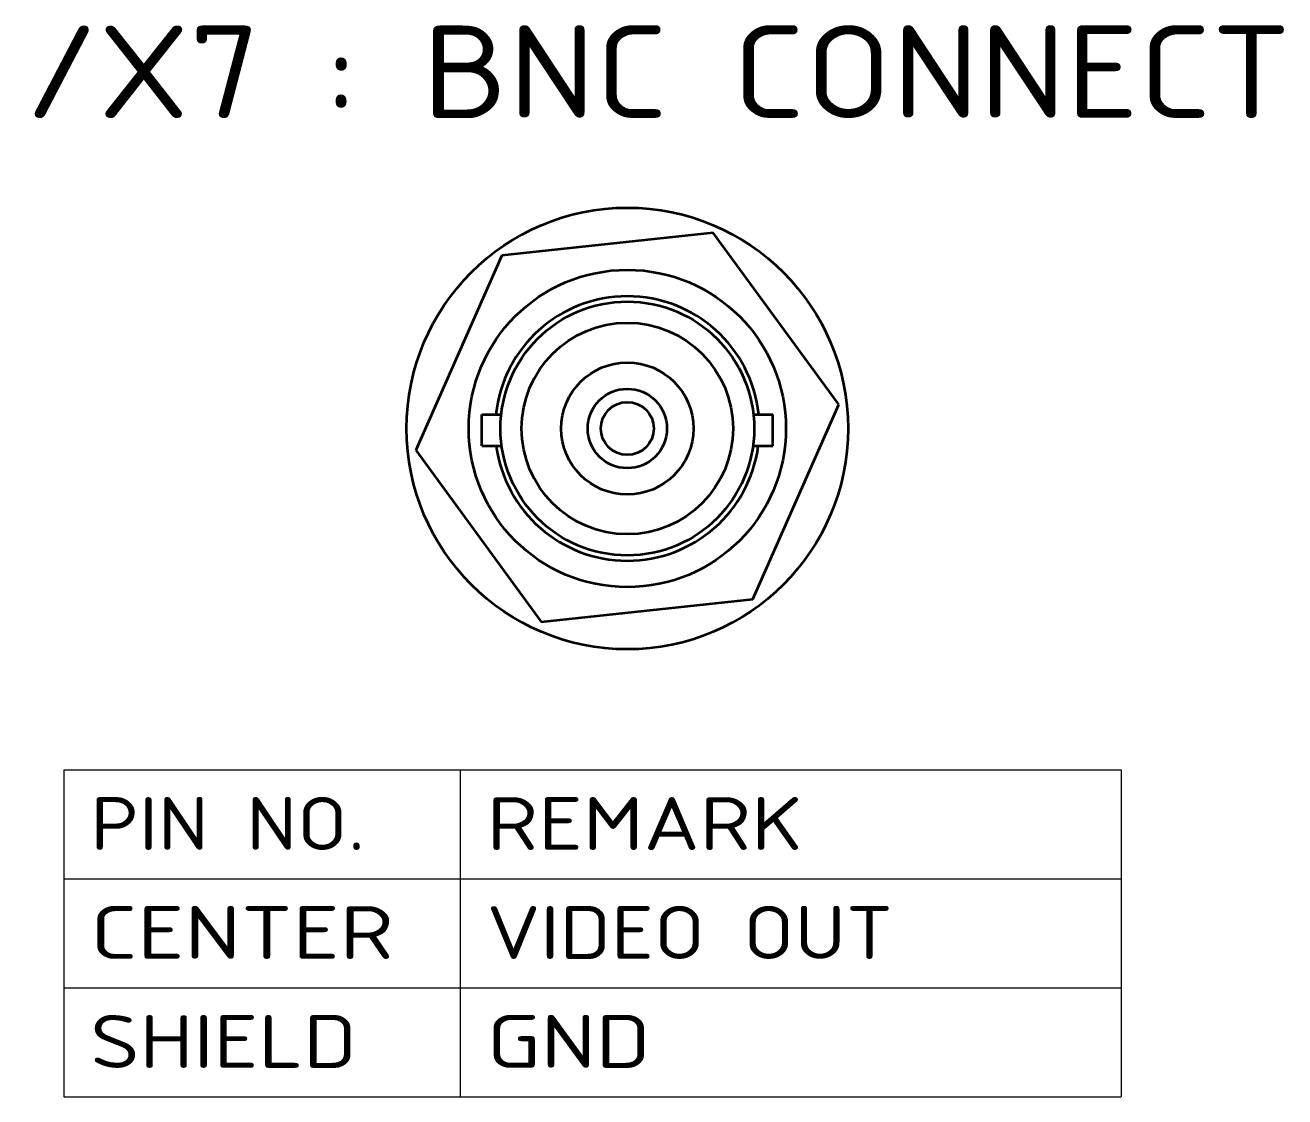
# Model space of a CAD drawing. Extents: x 23 to 417, y 3 to 294.
# Drawn here: x 280.5 to 328.17, y 56.23 to 96.75 of the extents above; entities that cross this region are included whole.
import ezdxf
from ezdxf.enums import TextEntityAlignment as Align

# ---------------------------------------------------------------- set-up
doc = ezdxf.new("R2010")
doc.units = 0
doc.layers.get('0').update_dxf_attribs({"lineweight": 13})
doc.styles.get("Standard").update_dxf_attribs({"font": 'isocp.shx'})

# ---------------------------------------------------------------- blocks, each defined once
blk = doc.blocks.new('BLOCK2337')
at = {"color": 7, "lineweight": 13}
blk.add_text('X6/X7 : BNC CONNECTOR', height=3.5, dxfattribs=at).set_placement((0, 5.574), (60.586, 5.574), align=Align.FIT)
blk = doc.blocks.new('BLOCK2338')
at = {"color": 7, "lineweight": 13}
for p, q in [((7.69, -19.076), (47.69, -19.076)), ((7.69, -23.198), (47.69, -23.198)), ((7.69, -27.319), (47.69, -27.319)), ((7.69, -31.44), (47.69, -31.44))]:
    blk.add_line(p, q, dxfattribs=at)
at = {"color": 7, "lineweight": 13, "ltscale": 0.309106}
for p, q in [((7.69, -19.076), (7.69, -31.44)), ((22.69, -19.076), (22.69, -31.44)), ((47.69, -19.076), (47.69, -31.44))]:
    blk.add_line(p, q, dxfattribs=at)
at = {"color": 7, "lineweight": 13}
for s, p, p2 in [('PIN NO.', (8.69, -22.106), (19.091, -22.106)), ('REMARK', (23.69, -22.106), (35.643, -22.106)), ('CENTER', (8.69, -26.227), (20.177, -26.227)), ('VIDEO OUT', (23.69, -26.227), (39.058, -26.227)), ('SHIELD', (8.69, -30.348), (18.783, -30.348)), ('GND', (23.69, -30.348), (29.899, -30.348))]:
    blk.add_text(s, height=2, dxfattribs=at).set_placement(p, p2, align=Align.FIT)

msp = doc.modelspace()

# ---------------------------------------------------------------- linework, layer by layer
at = {"color": 7, "lineweight": 35, "ltscale": 0.201168}
for p, q in [((306.542, 88.906), (298.542, 88.045)), ((311.288, 82.408), (306.542, 88.906)), ((298.542, 88.045), (295.287, 80.685)), ((308.034, 75.049), (311.288, 82.408)), ((295.287, 80.685), (300.033, 74.187)), ((300.033, 74.187), (308.034, 75.049))]:
    msp.add_line(p, q, dxfattribs=at)
at = {"color": 7, "lineweight": 35, "ltscale": 0.014835}
for p, q in [((297.788, 81.435), (297.788, 82.028)), ((308.788, 81.435), (308.788, 82.028)), ((297.788, 80.841), (297.788, 81.435)), ((308.788, 80.841), (308.788, 81.435))]:
    msp.add_line(p, q, dxfattribs=at)
at = {"color": 7, "lineweight": 35, "ltscale": 0.01823}
for p, q in [((297.788, 82.028), (298.517, 82.028)), ((308.059, 82.028), (308.788, 82.028))]:
    msp.add_line(p, q, dxfattribs=at)
at = {"color": 7, "lineweight": 35, "ltscale": 0.018634}
for p, q in [((297.788, 80.841), (298.533, 80.841)), ((308.042, 80.841), (308.788, 80.841))]:
    msp.add_line(p, q, dxfattribs=at)
at = {"color": 7, "lineweight": 35}
for radius in [8.35, 6, 4.8, 4, 2.5, 1.5, 1]:
    msp.add_circle((303.288, 81.5), radius, dxfattribs=at)
for start, end in [(6.0674, 173.9326), (187.5657, 352.4343)]:
    msp.add_arc((303.288, 81.5), 5, start, end, dxfattribs=at)

# ---------------------------------------------------------------- block references
at = {"lineweight": 0}
for name in ['BLOCK2337', 'BLOCK2338']:
    msp.add_blockref(name, (274.278, 87.667), dxfattribs=at)

doc.saveas('drawing.dxf')
